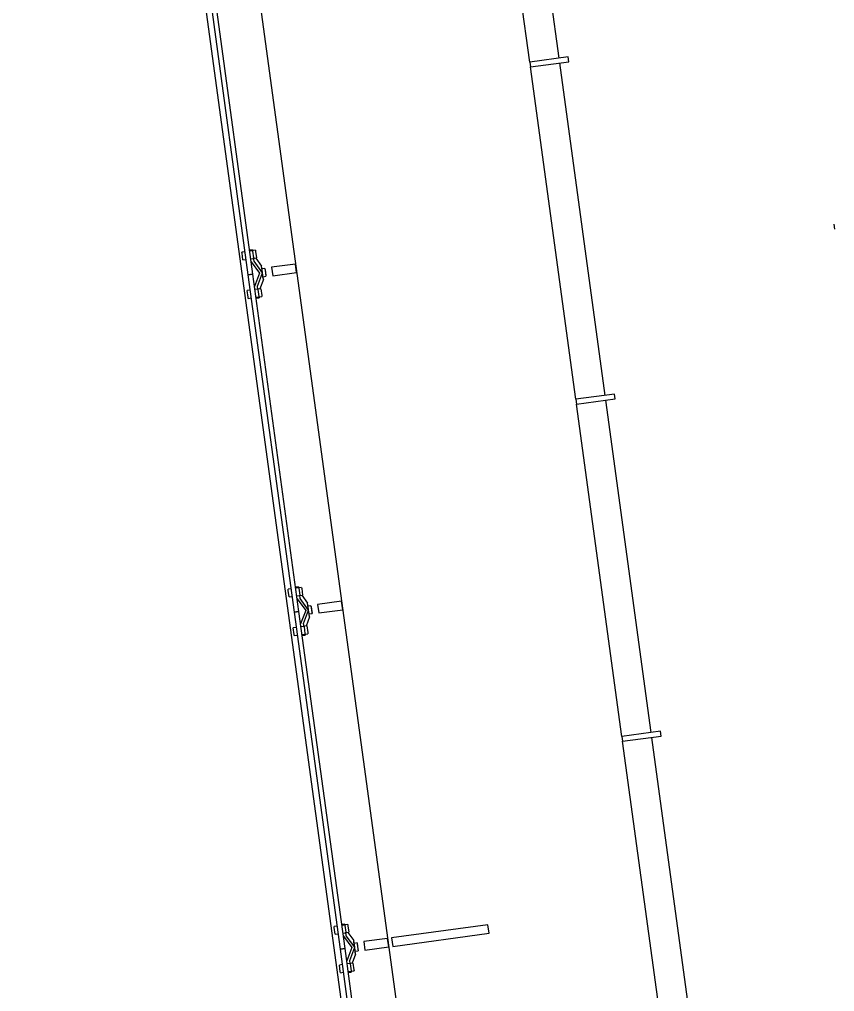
# Model space of a CAD drawing. Header units: millimetres. Extents: x -28081 to 142643, y -11740 to 128443.
# Drawn here: x -28081 to -23890, y 100140 to 105139 of the extents above; entities that cross this region are included whole.
import ezdxf

# ---------------------------------------------------------------- set-up
doc = ezdxf.new("R2010")
doc.units = ezdxf.units.MM
doc.header["$LTSCALE"] = 10
doc.layers.add('A—\\M+5C3C5\\M+5B4B0', color=135, linetype='Continuous')

msp = doc.modelspace()

# ---------------------------------------------------------------- linework, layer by layer
at = {"layer": 'A—\\M+5C3C5\\M+5B4B0'}
for p, q in [((-28080.5, 112193.8, 0), (-25791.7, 95448.7, 0)), ((-27765.1, 111953.9, 0), (-25552.2, 95764.4, 0)), ((-25457.2, 104919.1), (-25690.8, 106628.2)), ((-25542.2, 106648.5), (-25308.6, 104939.4)), ((-27142.9, 105559.2), (-26905.9, 103825.3)), ((-26880.7, 103828.8), (-27117.7, 105562.7)), ((-25220.2, 103185.2), (-25453.8, 104894.3)), ((-25305.2, 104914.7), (-25071.6, 103205.5)), ((-23893.9, 104085.6), (-23890.5, 104060.5)), ((-26922.2, 103944.2), (-26937, 103942.2)), ((-26922.2, 103944.2), (-26937, 103942.2)), ((-26936.2, 103936.4), (-26937, 103942.2)), ((-26936.2, 103936.4), (-26937, 103942.2)), ((-26931.6, 103902.6), (-26936.2, 103936.4)), ((-26931.6, 103902.6), (-26936.2, 103936.4)), ((-26882.7, 103954.7), (-26897.7, 103952.6)), ((-26882.7, 103954.7), (-26897.7, 103952.6)), ((-26867.2, 103951.8), (-26897, 103947.7)), ((-26867.2, 103951.8), (-26897, 103947.7)), ((-26882.7, 103954.7), (-26881.7, 103947.4)), ((-26882.7, 103954.7), (-26881.7, 103947.4)), ((-26881.7, 103947.4), (-26876.9, 103912.4)), ((-26881.7, 103947.4), (-26876.9, 103912.4)), ((-26867.2, 103951.8), (-26866.4, 103946)), ((-26867.2, 103951.8), (-26866.4, 103946)), ((-26866.4, 103946), (-26861.7, 103912.1)), ((-26866.4, 103946), (-26861.7, 103912.1)), ((-26931.6, 103902.6), (-26916.7, 103904.6)), ((-26931.6, 103902.6), (-26916.7, 103904.6)), ((-26891.6, 103908), (-26861.7, 103912.1)), ((-26891.6, 103908), (-26861.7, 103912.1)), ((-26889.5, 103892.8), (-26846.1, 103833.5)), ((-26889.5, 103892.8), (-26846.1, 103833.5)), ((-26874.5, 103894.9), (-26876.9, 103912.4)), ((-26874.5, 103894.9), (-26876.9, 103912.4)), ((-26831.2, 103835.6), (-26874.5, 103894.9)), ((-26831.2, 103835.6), (-26874.5, 103894.9)), ((-26865.9, 103911.6), (-26836, 103870.6)), ((-26865.9, 103911.6), (-26836, 103870.6)), ((-26905.9, 103825.3), (-26880.7, 103828.8)), ((-26880.7, 103828.8), (-26905.9, 103825.3)), ((-26905.9, 103825.3), (-26668.9, 102091.5)), ((-26643.7, 102094.9), (-26880.7, 103828.8)), ((-26846.1, 103833.5), (-26872, 103764.7)), ((-26846.1, 103833.5), (-26872, 103764.7)), ((-26857, 103766.8), (-26831.2, 103835.6)), ((-26857, 103766.8), (-26831.2, 103835.6)), ((-26834.6, 103860.3), (-26838.5, 103859.8)), ((-26834.6, 103860.3), (-26838.5, 103859.8)), ((-26834.6, 103860.3), (-26838.5, 103859.8)), ((-26834.6, 103860.3), (-26838.5, 103859.8)), ((-26833.6, 103853.1), (-26836, 103870.6)), ((-26831.2, 103835.6), (-26836, 103870.6)), ((-26833.6, 103853.1), (-26836, 103870.6)), ((-26831.2, 103835.6), (-26836, 103870.6)), ((-26819, 103857.4), (-26833.9, 103855.4)), ((-26819, 103857.4), (-26833.9, 103855.4)), ((-26819, 103857.4), (-26833.9, 103855.4)), ((-26819, 103857.4), (-26833.9, 103855.4)), ((-26819, 103857.4), (-26833.9, 103855.4)), ((-26819, 103857.4), (-26833.9, 103855.4)), ((-26819, 103857.4), (-26833.9, 103855.4)), ((-26819, 103857.4), (-26833.9, 103855.4)), ((-26831.2, 103835.6), (-26833.6, 103853.1)), ((-26831.2, 103835.6), (-26833.6, 103853.1)), ((-26826.4, 103800.5), (-26831.2, 103835.6)), ((-26828.8, 103818), (-26831.2, 103835.6)), ((-26826.4, 103800.5), (-26831.2, 103835.6)), ((-26828.8, 103818), (-26831.2, 103835.6)), ((-26819, 103857.4), (-26818.2, 103851.6)), ((-26819, 103857.4), (-26814.4, 103823.6)), ((-26819, 103857.4), (-26814.4, 103823.6)), ((-26819, 103857.4), (-26818.2, 103851.6)), ((-26819, 103857.4), (-26818.2, 103851.6)), ((-26819, 103857.4), (-26814.4, 103823.6)), ((-26819, 103857.4), (-26814.4, 103823.6)), ((-26819, 103857.4), (-26818.2, 103851.6)), ((-26818.2, 103851.6), (-26813.6, 103817.8)), ((-26818.2, 103851.6), (-26813.6, 103817.8)), ((-26818.2, 103851.6), (-26813.6, 103817.8)), ((-26818.2, 103851.6), (-26813.6, 103817.8)), ((-26826.4, 103800.5), (-26844.3, 103753)), ((-26826.4, 103800.5), (-26844.3, 103753)), ((-26831.8, 103810.2), (-26827.8, 103810.8)), ((-26831.8, 103810.2), (-26827.8, 103810.8)), ((-26831.8, 103810.2), (-26827.8, 103810.8)), ((-26831.8, 103810.2), (-26827.8, 103810.8)), ((-26826.4, 103800.5), (-26828.8, 103818)), ((-26826.4, 103800.5), (-26828.8, 103818)), ((-26828.5, 103815.7), (-26813.6, 103817.8)), ((-26828.5, 103815.7), (-26813.6, 103817.8)), ((-26828.5, 103815.7), (-26813.6, 103817.8)), ((-26828.5, 103815.7), (-26813.6, 103817.8)), ((-26828.5, 103815.7), (-26813.6, 103817.8)), ((-26828.5, 103815.7), (-26813.6, 103817.8)), ((-26828.5, 103815.7), (-26813.6, 103817.8)), ((-26828.5, 103815.7), (-26813.6, 103817.8)), ((-26814.4, 103823.6), (-26813.6, 103817.8)), ((-26814.4, 103823.6), (-26813.6, 103817.8)), ((-26814.4, 103823.6), (-26813.6, 103817.8)), ((-26814.4, 103823.6), (-26813.6, 103817.8)), ((-26895.1, 103746.1), (-26909.9, 103744)), ((-26895.1, 103746.1), (-26909.9, 103744)), ((-26905.3, 103710.2), (-26909.9, 103744)), ((-26905.3, 103710.2), (-26909.9, 103744)), ((-26840.1, 103753.6), (-26869.9, 103749.5)), ((-26840.1, 103753.6), (-26869.9, 103749.5)), ((-26854.6, 103749.3), (-26857, 103766.8)), ((-26854.6, 103749.3), (-26857, 103766.8)), ((-26854.6, 103749.3), (-26849.8, 103714.2)), ((-26854.6, 103749.3), (-26849.8, 103714.2)), ((-26840.1, 103753.6), (-26835.4, 103719.8)), ((-26840.1, 103753.6), (-26835.4, 103719.8)), ((-26904.5, 103704.4), (-26905.3, 103710.2)), ((-26904.5, 103704.4), (-26905.3, 103710.2)), ((-26904.5, 103704.4), (-26889.6, 103706.4)), ((-26904.5, 103704.4), (-26889.6, 103706.4)), ((-26864.5, 103709.9), (-26834.7, 103714)), ((-26864.5, 103709.9), (-26834.7, 103714)), ((-26863.8, 103704.9), (-26848.8, 103707)), ((-26863.8, 103704.9), (-26848.8, 103707)), ((-26849.8, 103714.2), (-26848.8, 103707)), ((-26849.8, 103714.2), (-26848.8, 103707)), ((-26835.4, 103719.8), (-26834.7, 103714)), ((-26835.4, 103719.8), (-26834.7, 103714)), ((-25068.2, 103180.8), (-24834.6, 101471.7)), ((-24983.2, 101451.4), (-25216.8, 103160.5)), ((-26685.2, 102210.4), (-26700, 102208.3)), ((-26685.2, 102210.4), (-26700, 102208.3)), ((-26699.2, 102202.5), (-26700, 102208.3)), ((-26699.2, 102202.5), (-26700, 102208.3)), ((-26694.6, 102168.7), (-26699.2, 102202.5)), ((-26694.6, 102168.7), (-26699.2, 102202.5)), ((-26645.7, 102220.8), (-26660.7, 102218.8)), ((-26645.7, 102220.8), (-26660.7, 102218.8)), ((-26630.2, 102217.9), (-26660, 102213.8)), ((-26630.2, 102217.9), (-26660, 102213.8)), ((-26654.6, 102174.2), (-26624.7, 102178.2)), ((-26654.6, 102174.2), (-26624.7, 102178.2)), ((-26645.7, 102220.8), (-26644.7, 102213.5)), ((-26645.7, 102220.8), (-26644.7, 102213.5)), ((-26644.7, 102213.5), (-26639.9, 102178.5)), ((-26644.7, 102213.5), (-26639.9, 102178.5)), ((-26637.5, 102161), (-26639.9, 102178.5)), ((-26637.5, 102161), (-26639.9, 102178.5)), ((-26630.2, 102217.9), (-26629.4, 102212.1)), ((-26630.2, 102217.9), (-26629.4, 102212.1)), ((-26629.4, 102212.1), (-26624.7, 102178.2)), ((-26629.4, 102212.1), (-26624.7, 102178.2)), ((-26628.9, 102177.7), (-26599, 102136.7)), ((-26628.9, 102177.7), (-26599, 102136.7)), ((-26694.6, 102168.7), (-26679.7, 102170.7)), ((-26694.6, 102168.7), (-26679.7, 102170.7)), ((-26652.5, 102159), (-26609.1, 102099.6)), ((-26652.5, 102159), (-26609.1, 102099.6)), ((-26594.2, 102101.7), (-26637.5, 102161)), ((-26594.2, 102101.7), (-26637.5, 102161)), ((-26597.6, 102126.4), (-26601.6, 102125.9)), ((-26597.6, 102126.4), (-26601.6, 102125.9)), ((-26597.6, 102126.4), (-26601.6, 102125.9)), ((-26597.6, 102126.4), (-26601.6, 102125.9)), ((-26596.6, 102119.2), (-26599, 102136.7)), ((-26594.2, 102101.7), (-26599, 102136.7)), ((-26596.6, 102119.2), (-26599, 102136.7)), ((-26594.2, 102101.7), (-26599, 102136.7)), ((-26668.9, 102091.5), (-26643.7, 102094.9)), ((-26643.7, 102094.9), (-26668.9, 102091.5)), ((-26668.9, 102091.5), (-26431.9, 100357.6)), ((-26406.7, 100361), (-26643.7, 102094.9)), ((-26609.1, 102099.6), (-26635, 102030.9)), ((-26609.1, 102099.6), (-26635, 102030.9)), ((-26620, 102032.9), (-26594.2, 102101.7)), ((-26620, 102032.9), (-26594.2, 102101.7)), ((-26582, 102123.5), (-26596.9, 102121.5)), ((-26582, 102123.5), (-26596.9, 102121.5)), ((-26582, 102123.5), (-26596.9, 102121.5)), ((-26582, 102123.5), (-26596.9, 102121.5)), ((-26582, 102123.5), (-26596.9, 102121.5)), ((-26582, 102123.5), (-26596.9, 102121.5)), ((-26582, 102123.5), (-26596.9, 102121.5)), ((-26582, 102123.5), (-26596.9, 102121.5)), ((-26594.2, 102101.7), (-26596.6, 102119.2)), ((-26594.2, 102101.7), (-26596.6, 102119.2)), ((-26594.8, 102076.4), (-26590.8, 102076.9)), ((-26594.8, 102076.4), (-26590.8, 102076.9)), ((-26594.8, 102076.4), (-26590.8, 102076.9)), ((-26594.8, 102076.4), (-26590.8, 102076.9)), ((-26589.4, 102066.6), (-26594.2, 102101.7)), ((-26591.8, 102084.2), (-26594.2, 102101.7)), ((-26589.4, 102066.6), (-26594.2, 102101.7)), ((-26591.8, 102084.2), (-26594.2, 102101.7)), ((-26589.4, 102066.6), (-26591.8, 102084.2)), ((-26589.4, 102066.6), (-26591.8, 102084.2)), ((-26591.5, 102081.9), (-26576.6, 102083.9)), ((-26591.5, 102081.9), (-26576.6, 102083.9)), ((-26591.5, 102081.9), (-26576.6, 102083.9)), ((-26591.5, 102081.9), (-26576.6, 102083.9)), ((-26591.5, 102081.9), (-26576.6, 102083.9)), ((-26591.5, 102081.9), (-26576.6, 102083.9)), ((-26591.5, 102081.9), (-26576.6, 102083.9)), ((-26591.5, 102081.9), (-26576.6, 102083.9)), ((-26582, 102123.5), (-26581.2, 102117.7)), ((-26582, 102123.5), (-26577.4, 102089.7)), ((-26582, 102123.5), (-26577.4, 102089.7)), ((-26582, 102123.5), (-26581.2, 102117.7)), ((-26582, 102123.5), (-26581.2, 102117.7)), ((-26582, 102123.5), (-26577.4, 102089.7)), ((-26582, 102123.5), (-26577.4, 102089.7)), ((-26582, 102123.5), (-26581.2, 102117.7)), ((-26581.2, 102117.7), (-26576.6, 102083.9)), ((-26581.2, 102117.7), (-26576.6, 102083.9)), ((-26581.2, 102117.7), (-26576.6, 102083.9)), ((-26581.2, 102117.7), (-26576.6, 102083.9)), ((-26577.4, 102089.7), (-26576.6, 102083.9)), ((-26577.4, 102089.7), (-26576.6, 102083.9)), ((-26577.4, 102089.7), (-26576.6, 102083.9)), ((-26577.4, 102089.7), (-26576.6, 102083.9)), ((-26617.6, 102015.4), (-26620, 102032.9)), ((-26617.6, 102015.4), (-26620, 102032.9)), ((-26589.4, 102066.6), (-26607.3, 102019.1)), ((-26589.4, 102066.6), (-26607.3, 102019.1)), ((-26658.1, 102012.2), (-26672.9, 102010.2)), ((-26658.1, 102012.2), (-26672.9, 102010.2)), ((-26668.3, 101976.3), (-26672.9, 102010.2)), ((-26668.3, 101976.3), (-26672.9, 102010.2)), ((-26667.5, 101970.5), (-26668.3, 101976.3)), ((-26667.5, 101970.5), (-26668.3, 101976.3)), ((-26603.1, 102019.7), (-26632.9, 102015.6)), ((-26603.1, 102019.7), (-26632.9, 102015.6)), ((-26627.5, 101976), (-26597.7, 101980.1)), ((-26627.5, 101976), (-26597.7, 101980.1)), ((-26617.6, 102015.4), (-26612.8, 101980.4)), ((-26617.6, 102015.4), (-26612.8, 101980.4)), ((-26612.8, 101980.4), (-26611.8, 101973.1)), ((-26612.8, 101980.4), (-26611.8, 101973.1)), ((-26603.1, 102019.7), (-26598.5, 101985.9)), ((-26603.1, 102019.7), (-26598.5, 101985.9)), ((-26598.5, 101985.9), (-26597.7, 101980.1)), ((-26598.5, 101985.9), (-26597.7, 101980.1)), ((-26667.5, 101970.5), (-26652.6, 101972.6)), ((-26667.5, 101970.5), (-26652.6, 101972.6)), ((-26626.8, 101971.1), (-26611.8, 101973.1)), ((-26626.8, 101971.1), (-26611.8, 101973.1)), ((-24746.2, 99717.5), (-24979.9, 101426.6)), ((-24831.2, 101446.9), (-24597.6, 99737.8)), ((-26448.2, 100476.5), (-26463, 100474.5)), ((-26448.2, 100476.5), (-26463, 100474.5)), ((-26408.7, 100486.9), (-26423.7, 100484.9)), ((-26408.7, 100486.9), (-26423.7, 100484.9)), ((-26393.2, 100484), (-26423, 100479.9)), ((-26393.2, 100484), (-26423, 100479.9)), ((-26408.7, 100486.9), (-26407.7, 100479.7)), ((-26408.7, 100486.9), (-26407.7, 100479.7)), ((-26407.7, 100479.7), (-26402.9, 100444.6)), ((-26407.7, 100479.7), (-26402.9, 100444.6)), ((-26393.2, 100484), (-26392.4, 100478.2)), ((-26393.2, 100484), (-26392.4, 100478.2)), ((-26392.4, 100478.2), (-26387.7, 100444.4)), ((-26392.4, 100478.2), (-26387.7, 100444.4)), ((-26462.2, 100468.6), (-26463, 100474.5)), ((-26462.2, 100468.6), (-26463, 100474.5)), ((-26457.6, 100434.8), (-26462.2, 100468.6)), ((-26457.6, 100434.8), (-26462.2, 100468.6)), ((-26457.6, 100434.8), (-26442.7, 100436.9)), ((-26457.6, 100434.8), (-26442.7, 100436.9)), ((-26417.6, 100440.3), (-26387.7, 100444.4)), ((-26417.6, 100440.3), (-26387.7, 100444.4)), ((-26400.5, 100427.1), (-26402.9, 100444.6)), ((-26400.5, 100427.1), (-26402.9, 100444.6)), ((-26357.2, 100367.8), (-26400.5, 100427.1)), ((-26357.2, 100367.8), (-26400.5, 100427.1)), ((-26391.9, 100443.8), (-26362, 100402.8)), ((-26391.9, 100443.8), (-26362, 100402.8)), ((-26415.5, 100425.1), (-26372.1, 100365.8)), ((-26415.5, 100425.1), (-26372.1, 100365.8)), ((-26360.6, 100392.6), (-26364.6, 100392)), ((-26360.6, 100392.6), (-26364.6, 100392)), ((-26360.6, 100392.6), (-26364.6, 100392)), ((-26360.6, 100392.6), (-26364.6, 100392)), ((-26359.6, 100385.3), (-26362, 100402.8)), ((-26357.2, 100367.8), (-26362, 100402.8)), ((-26359.6, 100385.3), (-26362, 100402.8)), ((-26357.2, 100367.8), (-26362, 100402.8)), ((-26345, 100389.6), (-26359.9, 100387.6)), ((-26345, 100389.6), (-26359.9, 100387.6)), ((-26345, 100389.6), (-26359.9, 100387.6)), ((-26345, 100389.6), (-26359.9, 100387.6)), ((-26345, 100389.6), (-26359.9, 100387.6)), ((-26345, 100389.6), (-26359.9, 100387.6)), ((-26345, 100389.6), (-26359.9, 100387.6)), ((-26345, 100389.6), (-26359.9, 100387.6)), ((-26357.2, 100367.8), (-26359.6, 100385.3)), ((-26357.2, 100367.8), (-26359.6, 100385.3)), ((-26345, 100389.6), (-26344.3, 100383.8)), ((-26345, 100389.6), (-26340.4, 100355.8)), ((-26345, 100389.6), (-26340.4, 100355.8)), ((-26345, 100389.6), (-26344.3, 100383.8)), ((-26345, 100389.6), (-26344.3, 100383.8)), ((-26345, 100389.6), (-26340.4, 100355.8)), ((-26345, 100389.6), (-26340.4, 100355.8)), ((-26345, 100389.6), (-26344.3, 100383.8)), ((-26344.3, 100383.8), (-26339.6, 100350)), ((-26344.3, 100383.8), (-26339.6, 100350)), ((-26344.3, 100383.8), (-26339.6, 100350)), ((-26344.3, 100383.8), (-26339.6, 100350)), ((-26431.9, 100357.6), (-26406.7, 100361)), ((-26406.7, 100361), (-26431.9, 100357.6)), ((-26431.9, 100357.6), (-26194.9, 98623.7)), ((-26169.7, 98627.1), (-26406.7, 100361)), ((-26372.1, 100365.8), (-26398, 100297)), ((-26372.1, 100365.8), (-26398, 100297)), ((-26383, 100299), (-26357.2, 100367.8)), ((-26383, 100299), (-26357.2, 100367.8)), ((-26352.4, 100332.8), (-26370.3, 100285.2)), ((-26352.4, 100332.8), (-26370.3, 100285.2)), ((-26357.8, 100342.5), (-26353.8, 100343)), ((-26357.8, 100342.5), (-26353.8, 100343)), ((-26357.8, 100342.5), (-26353.8, 100343)), ((-26357.8, 100342.5), (-26353.8, 100343)), ((-26352.4, 100332.8), (-26357.2, 100367.8)), ((-26354.8, 100350.3), (-26357.2, 100367.8)), ((-26352.4, 100332.8), (-26357.2, 100367.8)), ((-26354.8, 100350.3), (-26357.2, 100367.8)), ((-26352.4, 100332.8), (-26354.8, 100350.3)), ((-26352.4, 100332.8), (-26354.8, 100350.3)), ((-26354.5, 100348), (-26339.6, 100350)), ((-26354.5, 100348), (-26339.6, 100350)), ((-26354.5, 100348), (-26339.6, 100350)), ((-26354.5, 100348), (-26339.6, 100350)), ((-26354.5, 100348), (-26339.6, 100350)), ((-26354.5, 100348), (-26339.6, 100350)), ((-26354.5, 100348), (-26339.6, 100350)), ((-26354.5, 100348), (-26339.6, 100350)), ((-26340.4, 100355.8), (-26339.6, 100350)), ((-26340.4, 100355.8), (-26339.6, 100350)), ((-26340.4, 100355.8), (-26339.6, 100350)), ((-26340.4, 100355.8), (-26339.6, 100350)), ((-26421.1, 100278.3), (-26435.9, 100276.3)), ((-26421.1, 100278.3), (-26435.9, 100276.3)), ((-26431.3, 100242.5), (-26435.9, 100276.3)), ((-26431.3, 100242.5), (-26435.9, 100276.3)), ((-26366.1, 100285.8), (-26395.9, 100281.8)), ((-26366.1, 100285.8), (-26395.9, 100281.8)), ((-26380.6, 100281.5), (-26383, 100299)), ((-26380.6, 100281.5), (-26383, 100299)), ((-26380.6, 100281.5), (-26375.8, 100246.5)), ((-26380.6, 100281.5), (-26375.8, 100246.5)), ((-26366.1, 100285.8), (-26361.5, 100252)), ((-26366.1, 100285.8), (-26361.5, 100252)), ((-26430.5, 100236.7), (-26431.3, 100242.5)), ((-26430.5, 100236.7), (-26431.3, 100242.5)), ((-26430.5, 100236.7), (-26415.7, 100238.7)), ((-26430.5, 100236.7), (-26415.7, 100238.7)), ((-26390.5, 100242.1), (-26360.7, 100246.2)), ((-26390.5, 100242.1), (-26360.7, 100246.2)), ((-26389.8, 100237.2), (-26374.8, 100239.2)), ((-26389.8, 100237.2), (-26374.8, 100239.2)), ((-26375.8, 100246.5), (-26374.8, 100239.2)), ((-26375.8, 100246.5), (-26374.8, 100239.2)), ((-26361.5, 100252), (-26360.7, 100246.2)), ((-26361.5, 100252), (-26360.7, 100246.2))]:
    msp.add_line(p, q, dxfattribs=at)
at = {"layer": 'A—\\M+5C3C5\\M+5B4B0', "extrusion": (0, 0, -1)}
for p, q in [((-25259.1, 104946.2), (-25457.2, 104919.1)), ((-25255.7, 104921.4), (-25259.1, 104946.2)), ((-25457.2, 104919.1), (-25453.8, 104894.3)), ((-25453.8, 104894.3), (-25255.7, 104921.4)), ((-26661.7, 103880.9, 0), (-26784.6, 103864.1, 0)), ((-26655.7, 103837.3, 0), (-26661.7, 103880.9, 0)), ((-26784.6, 103864.1, 0), (-26778.7, 103820.5, 0)), ((-26778.7, 103820.5, 0), (-26655.7, 103837.3, 0)), ((-25022.1, 103212.3), (-25220.2, 103185.2)), ((-25220.2, 103185.2), (-25216.8, 103160.5)), ((-25216.8, 103160.5), (-25018.7, 103187.5)), ((-25018.7, 103187.5), (-25022.1, 103212.3)), ((-24785.1, 101478.4), (-24983.2, 101451.4)), ((-24781.7, 101453.7), (-24785.1, 101478.4)), ((-24983.2, 101451.4), (-24979.9, 101426.6)), ((-24979.9, 101426.6), (-24781.7, 101453.7)), ((-25672.5, 100483.6), (-26167.9, 100415.9)), ((-25672.5, 100483.6), (-26167.9, 100415.9)), ((-25666.5, 100440), (-25672.5, 100483.6)), ((-25666.5, 100440), (-25672.5, 100483.6)), ((-26161.9, 100372.3), (-25666.5, 100440)), ((-26161.9, 100372.3), (-25666.5, 100440)), ((-26187.7, 100413.2, 0), (-26310.6, 100396.4, 0)), ((-26310.6, 100396.4, 0), (-26304.7, 100352.8, 0)), ((-26181.7, 100369.6, 0), (-26187.7, 100413.2, 0)), ((-26167.9, 100415.9), (-26161.9, 100372.3)), ((-26167.9, 100415.9), (-26161.9, 100372.3)), ((-26304.7, 100352.8, 0), (-26181.7, 100369.6, 0))]:
    msp.add_line(p, q, dxfattribs=at)
at = {"layer": 'A—\\M+5C3C5\\M+5B4B0', "elevation": 0}
msp.add_lwpolyline([(-26418.7, 102103.5), (-26424.7, 102147.1), (-26547.6, 102130.2), (-26541.7, 102086.7)], close=True, dxfattribs=at)

doc.saveas('drawing.dxf')
